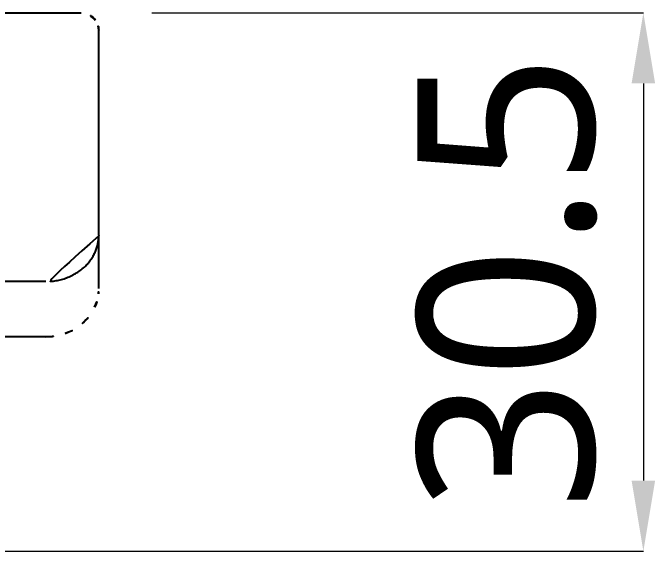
# Model space of a CAD drawing. Extents: x 16296675745 to 16296677481, y -37409619395 to -37409618123.
# Drawn here: x 16296676028.42 to 16296676064.8, y -37409619055.45 to -37409619024.95 of the extents above; entities that cross this region are included whole.
import ezdxf

# ---------------------------------------------------------------- set-up
doc = ezdxf.new("R2010")
doc.units = 0
doc.header["$LTSCALE"] = 10
doc.header["$MEASUREMENT"] = 0
doc.header["$PDMODE"] = 3
doc.header["$PDSIZE"] = -10
doc.layers.get('0').update_dxf_attribs({"linetype": 'CONTINUOUS'})
doc.layers.get('DEFPOINTS').update_dxf_attribs({"linetype": 'CONTINUOUS'})
doc.layers.add('BODY', color=7, linetype='CONTINUOUS')
doc.styles.add('Daelim Dimension', font='')
doc.styles.get('Daelim Dimension').set_extended_font_data('NanumGothic')
doc.dimstyles.new('DEFAULT', dxfattribs={"dimscale": 2, "dimtxt": 2, "dimasz": 2, "dimexe": 0, "dimexo": 2, "dimgap": 1, "dimtad": 1, "dimdec": 1, "dimzin": 9, "dimdsep": 46, "dimtxsty": 'Daelim Dimension', "dimcen": 0.5, "dimclrd": 252, "dimclre": 252, "dimclrt": 3, "dimadec": 1, "dimazin": 0, "dimtfac": 1, "dimtdec": 1, "dimtix": 1, "dimtmove": 0, "dimatfit": 3, "dimfxl": 1, "dimtolj": 1, "dimtzin": 1, "dimlwd": 9, "dimlwe": 9, "dimarcsym": 0})

# ---------------------------------------------------------------- blocks, each defined once
blk = doc.blocks.new('*D27')
at = {"color": 5, "lineweight": 9, "ltscale": 0.5, "transparency": 16777216}
for p, q in [((16296676036.28328, -37409619024.94576), (16296676064.12997, -37409619024.94576)), ((16296676064.12997, -37409619028.94576), (16296676064.12997, -37409619051.44576)), ((16296676016.68328, -37409619055.44576), (16296676064.12997, -37409619055.44576))]:
    blk.add_line(p, q, dxfattribs=at)
at = {"color": 5, "ltscale": 0.5, "transparency": 16777216}
for points in [[(16296676063.4633, -37409619028.94576), (16296676064.79663, -37409619028.94576), (16296676064.12997, -37409619024.94576)], [(16296676063.4633, -37409619051.44576), (16296676064.79663, -37409619051.44576), (16296676064.12997, -37409619055.44576)]]:
    blk.add_solid(points, dxfattribs=at)
at = {"layer": 'DEFPOINTS', "color": 0, "ltscale": 0.5, "transparency": 16777216}
for p in [(16296676032.28328, -37409619024.94576), (16296676012.68328, -37409619055.44576), (16296676064.12997, -37409619055.44576)]:
    blk.add_point(p, dxfattribs=at)
at = {"color": 7, "ltscale": 0.5, "transparency": 16777216, "insert": (16296676056.42897, -37409619040.19576), "char_height": 10, "attachment_point": 5, "rotation": 90, "style": 'Daelim Dimension'}
blk.add_mtext('\\A1;30.5', dxfattribs=at)

msp = doc.modelspace()

# ---------------------------------------------------------------- linework, layer by layer
at = {"layer": 'BODY'}
for p, q in [((16296675957.083281, -37409619024.945763), (16296676032.283279, -37409619024.945763)), ((16296676033.283279, -37409619037.547829), (16296676033.283279, -37409619025.945763)), ((16296676033.283279, -37409619037.570107), (16296676033.283279, -37409619037.571571)), ((16296676033.283279, -37409619040.570107), (16296676033.283279, -37409619037.627777)), ((16296676030.283279, -37409619040.16819), (16296675959.083281, -37409619040.16819)), ((16296676030.283279, -37409619043.30217), (16296675959.083281, -37409619043.30217))]:
    msp.add_line(p, q, dxfattribs=at)
for centre, radius, start, end in [((16296676032.283279, -37409619025.945763), 1, 36.118229, 90), ((16296676032.283279, -37409619025.945763), 1, 1.2782792, 36.118229), ((16296676031.029131, -37409619040.57), 2.254153, 352.532775, 359.9969401), ((16296676030.716379, -37409619040.559021), 2.566978, 335.5070249, 354.5323563), ((16296676030.571301, -37409619040.478622), 2.73236, 310.6760896, 335.2339118), ((16296676030.356541, -37409619040.225922), 3.063987, 289.6394305, 310.6418333), ((16296676030.285721, -37409619040.027458), 3.27471, 269.9573796, 289.6394305)]:
    msp.add_arc(centre, radius, start, end, dxfattribs=at)
msp.add_rational_spline([(16296676033.283279, -37409619037.571571), (16296676033.281601, -37409619040.16819), (16296676030.283279, -37409619040.16819)], [0.999768625805, 0.707222514014, 1], degree=2, dxfattribs=at)

# ---------------------------------------------------------------- dimensions: what is measured, and where the dimension line sits
at = {"ltscale": 0.5}
dim = msp.add_linear_dim(base=(16296676064.129971, -37409619055.445763), p1=(16296676032.283279, -37409619024.945763), p2=(16296676012.683281, -37409619055.445763), angle=90, dimstyle='DEFAULT', override={"dimtxt": 5, "dimclrd": 5, "dimclre": 5, "dimclrt": 7}, dxfattribs=at)
dim.commit()
dim.dimension.update_dxf_attribs({"geometry": '*D27', "text_midpoint": (16296676064.129971, -37409619040.195763), "dimtype": 160})

doc.saveas('drawing.dxf')
